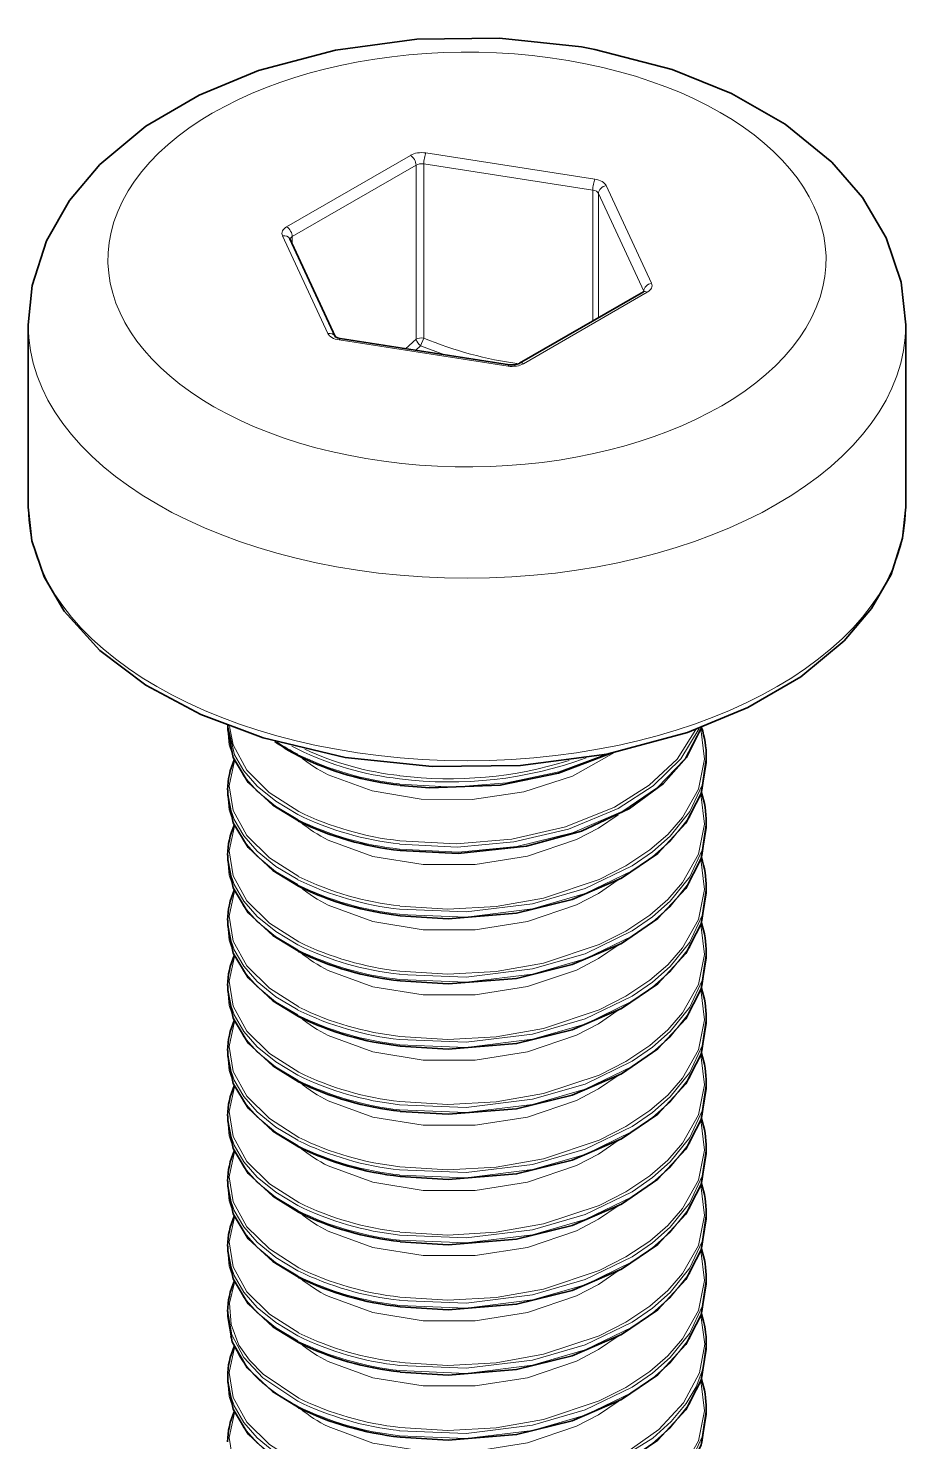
# Model space of a CAD drawing. Extents: x -131 to 1002, y -402 to 783.
# Drawn here: x 757.62 to 763.12, y 720.1 to 728.95 of the extents above; entities that cross this region are included whole.
import ezdxf

# ---------------------------------------------------------------- set-up
doc = ezdxf.new("R2010")
doc.units = 0

msp = doc.modelspace()

# ---------------------------------------------------------------- linework, layer by layer
at = {"color": 7, "lineweight": 13, "ltscale": 0.022392}
for p, q in [((760.0191, 728.1562), (759.2434, 727.7084)), ((760.0544, 728.095), (759.2787, 727.6472))]:
    msp.add_line(p, q, dxfattribs=at)
at = {"color": 7, "lineweight": 13, "ltscale": 0.026804}
for p, q in [((761.1752, 728.0073), (760.1157, 728.1712)), ((761.1623, 727.9386), (760.1027, 728.1025)), ((759.5721, 727.0001), (760.6317, 726.8362))]:
    msp.add_line(p, q, dxfattribs=at)
at = {"color": 7, "lineweight": 13, "ltscale": 0.027277}
msp.add_line((760.0544, 727.004), (760.0544, 728.095), dxfattribs=at)
at = {"color": 7, "lineweight": 13, "ltscale": 0.027278}
msp.add_line((760.1027, 727.0114), (760.1027, 728.1025), dxfattribs=at)
at = {"color": 7, "lineweight": 13, "ltscale": 0.0205}
msp.add_line((761.1623, 727.1186), (761.1623, 727.9386), dxfattribs=at)
at = {"color": 7, "lineweight": 13, "ltscale": 0.01686}
for p, q in [((761.4816, 727.3064), (761.1977, 727.9182)), ((761.5299, 727.3547), (761.246, 727.9664))]:
    msp.add_line(p, q, dxfattribs=at)
at = {"color": 7, "lineweight": 13, "ltscale": 0.019479}
msp.add_line((761.1977, 727.139), (761.1977, 727.9182), dxfattribs=at)
at = {"color": 7, "lineweight": 13, "ltscale": 0.016861}
msp.add_line((759.2175, 727.6526), (759.5015, 727.0409), dxfattribs=at)
at = {"color": 7, "lineweight": 35, "ltscale": 0.016861}
msp.add_line((759.2629, 727.6329), (759.5468, 727.0211), dxfattribs=at)
at = {"color": 7, "lineweight": 13, "ltscale": 0.001215}
msp.add_line((759.2787, 727.5986), (759.2787, 727.6472), dxfattribs=at)
at = {"color": 7, "lineweight": 35, "ltscale": 0.022392}
msp.add_line((760.7033, 726.8536), (761.479, 727.3014), dxfattribs=at)
at = {"color": 7, "lineweight": 13, "ltscale": 0.022393}
msp.add_line((760.7283, 726.8511), (761.504, 727.299), dxfattribs=at)
at = {"color": 7, "lineweight": 35, "ltscale": 0.000190442}
msp.add_line((761.479, 727.3014), (761.485, 727.306), dxfattribs=at)
at = {"color": 7, "lineweight": 35, "ltscale": 0.028578}
msp.add_line((757.6237, 725.9523), (757.6237, 727.0954), dxfattribs=at)
at = {"color": 7, "lineweight": 35, "ltscale": 0.028577}
msp.add_line((763.1237, 725.9524), (763.1237, 727.0955), dxfattribs=at)
at = {"color": 7, "lineweight": 35, "ltscale": 0.026806}
msp.add_line((759.5798, 727.0087), (760.6394, 726.8447), dxfattribs=at)
at = {"color": 7, "lineweight": 13, "ltscale": 0.002203}
msp.add_line((759.9886, 726.9454), (760.0544, 727.004), dxfattribs=at)
at = {"color": 7, "lineweight": 13, "ltscale": 0.001324}
msp.add_line((760.1027, 727.0114), (760.0833, 726.9622), dxfattribs=at)
at = {"color": 7, "lineweight": 13, "ltscale": 0.001009}
msp.add_line((760.053, 726.9355), (760.0833, 726.9622), dxfattribs=at)
at = {"color": 7, "lineweight": 13, "ltscale": 0.004038}
msp.add_line((760.2352, 726.9073), (760.0833, 726.9622), dxfattribs=at)
at = {"color": 7, "lineweight": 35, "ltscale": 0.000802612}
for p, q in [((758.8737, 724.5579), (758.8737, 724.59)), ((758.8737, 724.1496), (758.8737, 724.1817)), ((758.8737, 723.7413), (758.8737, 723.7734)), ((761.8737, 723.5372), (761.8737, 723.5693)), ((758.8737, 723.3331), (758.8737, 723.3652)), ((758.8737, 722.9249), (758.8737, 722.957)), ((758.8737, 722.5166), (758.8737, 722.5487)), ((761.8737, 722.3125), (761.8737, 722.3446)), ((761.8737, 721.9042), (761.8737, 721.9363)), ((758.8737, 721.2919), (758.8737, 721.324)), ((758.8737, 720.8836), (758.8737, 720.9157)), ((761.8737, 720.6795), (761.8737, 720.7116)), ((761.8737, 720.2712), (761.8737, 720.3033))]:
    msp.add_line(p, q, dxfattribs=at)
at = {"color": 7, "lineweight": 13, "ltscale": 0.001049}
msp.add_line((759.3137, 724.4365), (759.2767, 724.4563), dxfattribs=at)
at = {"color": 7, "lineweight": 35, "ltscale": 0.000804138}
for p, q in [((761.8737, 724.3537), (761.8737, 724.3859)), ((761.8737, 723.9454), (761.8737, 723.9776)), ((761.8737, 723.129), (761.8737, 723.1611)), ((761.8737, 722.7207), (761.8737, 722.7529)), ((758.8737, 722.1083), (758.8737, 722.1405)), ((758.8737, 721.7001), (758.8737, 721.7322)), ((761.8737, 721.496), (761.8737, 721.5281)), ((761.8737, 721.0877), (761.8737, 721.1199)), ((758.8737, 720.4753), (758.8737, 720.5075))]:
    msp.add_line(p, q, dxfattribs=at)
at = {"color": 7, "lineweight": 35}
for points in [[(757.6237, 727.0954), (757.6481, 727.3417), (757.7374, 727.6213), (757.8817, 727.8742), (758.0728, 728.0997), (758.3611, 728.3385), (758.6953, 728.5337), (759.0667, 728.6867), (759.5494, 728.8152), (760.0586, 728.8832), (760.5779, 728.8897), (761.0907, 728.8349)], [(763.1237, 727.0955), (763.095, 727.3622), (763.0015, 727.6401), (762.8524, 727.8927), (762.6597, 728.1144), (762.3684, 728.3508), (762.0318, 728.5435), (761.6588, 728.6942), (761.1744, 728.8198), (761.0907, 728.8349)], [(759.6109, 724.3857), (759.0964, 724.507), (758.7058, 724.6534), (758.3615, 724.8373), (758.0732, 725.0547), (757.8497, 725.3009), (757.7227, 725.5156), (757.6464, 725.7414), (757.6237, 725.9523)], [(759.6109, 724.3857), (760.1559, 724.3275), (760.7097, 724.3345), (761.2499, 724.4064), (761.7551, 724.5408), (762.1348, 724.6972), (762.4657, 724.8901), (762.7382, 725.1155), (762.9093, 725.3171), (763.0319, 725.5314), (763.1044, 725.7578), (763.1237, 725.9524)], [(758.8737, 724.5579), (758.9081, 724.3848), (759.0029, 724.2288), (759.157, 724.0858), (759.3171, 723.9874)], [(761.843, 724.5721), (761.749, 724.3855), (761.6052, 724.2226), (761.3919, 724.0657), (761.0911, 723.9241), (760.7472, 723.8293), (760.3192, 723.7836), (759.9546, 723.8016)], [(761.278, 724.4121), (760.9482, 724.2858), (760.5821, 724.2112), (760.14, 724.1941), (759.9546, 724.2098)], [(761.8737, 724.3537), (761.8415, 724.1596), (761.7463, 723.9734), (761.5708, 723.7841), (761.3422, 723.629), (761.0333, 723.4957), (760.6849, 723.4098), (760.2567, 723.3747), (759.9546, 723.3934)], [(758.8737, 724.1496), (758.9081, 723.9765), (759.0029, 723.8206), (759.157, 723.6775), (759.3171, 723.5792)], [(761.8737, 723.9454), (761.8415, 723.7513), (761.7463, 723.5652), (761.5708, 723.3759), (761.3422, 723.2208), (761.0333, 723.0874), (760.6849, 723.0015), (760.2567, 722.9664), (759.9546, 722.9851)], [(758.8737, 723.7413), (758.9081, 723.5682), (759.0029, 723.4123), (759.157, 723.2693), (759.3171, 723.1709)], [(761.8737, 723.5372), (761.8415, 723.3431), (761.7463, 723.157), (761.5708, 722.9676), (761.3422, 722.8126), (761.0333, 722.6791), (760.6849, 722.5933), (760.2567, 722.5582), (759.9546, 722.5768)], [(758.8737, 723.3331), (758.9081, 723.16), (759.0029, 723.004), (759.157, 722.861), (759.3171, 722.7626)], [(761.8737, 723.129), (761.8415, 722.9349), (761.7463, 722.7487), (761.5708, 722.5594), (761.3422, 722.4043), (761.0333, 722.2709), (760.6849, 722.1851), (760.2567, 722.15), (759.9546, 722.1686)], [(758.8737, 722.9249), (758.9081, 722.7517), (759.0029, 722.5958), (759.157, 722.4528), (759.3171, 722.3544)], [(761.8737, 722.7207), (761.8415, 722.5266), (761.7463, 722.3405), (761.5708, 722.1511), (761.3422, 721.9961), (761.0333, 721.8627), (760.6849, 721.7768), (760.2567, 721.7417), (759.9546, 721.7604)], [(758.8737, 722.5166), (758.9081, 722.3435), (759.0029, 722.1876), (759.157, 722.0445), (759.3171, 721.9462)], [(761.8737, 722.3125), (761.8415, 722.1183), (761.7463, 721.9323), (761.5708, 721.7429), (761.3422, 721.5878), (761.0333, 721.4544), (760.6849, 721.3685), (760.2567, 721.3335), (759.9546, 721.3521)], [(758.8737, 722.1083), (758.9081, 721.9352), (759.0029, 721.7793), (759.157, 721.6363), (759.3171, 721.5379)], [(761.8737, 721.9042), (761.8415, 721.7101), (761.7463, 721.524), (761.5708, 721.3346), (761.3422, 721.1796), (761.0333, 721.0461), (760.6849, 720.9603), (760.2567, 720.9252), (759.9546, 720.9438)], [(758.8737, 721.7001), (758.9081, 721.527), (759.0029, 721.371), (759.157, 721.228), (759.3171, 721.1296)], [(761.8737, 721.496), (761.8415, 721.3019), (761.7463, 721.1157), (761.5708, 720.9264), (761.3422, 720.7713), (761.0333, 720.6379), (760.6849, 720.552), (760.2567, 720.517), (759.9546, 720.5356)], [(758.8737, 721.2919), (758.9081, 721.1188), (759.0029, 720.9628), (759.157, 720.8198), (759.3171, 720.7214)], [(761.8737, 721.0877), (761.8415, 720.8936), (761.7463, 720.7075), (761.5708, 720.5181), (761.3422, 720.363), (761.0333, 720.2297), (760.6849, 720.1438), (760.2567, 720.1087), (759.9546, 720.1274)], [(758.8737, 720.8836), (758.9027, 720.7246), (758.9963, 720.5626), (759.155, 720.413), (759.3171, 720.3132)], [(761.8737, 720.6795), (761.8415, 720.4854), (761.7463, 720.2992), (761.5708, 720.1099), (761.3422, 719.9548), (761.0333, 719.8214), (760.6849, 719.7355), (760.2567, 719.7005), (759.9546, 719.7191)], [(758.8737, 720.4753), (758.9081, 720.3022), (759.0029, 720.1463), (759.157, 720.0033), (759.3171, 719.9049)], [(761.8737, 720.2712), (761.8415, 720.0771), (761.7463, 719.891), (761.5708, 719.7016), (761.3422, 719.5466), (761.0333, 719.4131), (760.6849, 719.3273), (760.2567, 719.2922), (759.9546, 719.3109)]]:
    msp.add_lwpolyline(points, dxfattribs=at)
at = {"color": 7, "lineweight": 13}
for points in [[(759.3124, 723.9968), (759.1742, 724.0797), (759.0577, 724.1748), (758.9737, 724.2708), (758.9139, 724.3737), (758.8839, 724.4649), (758.8737, 724.5579)], [(759.3137, 724.0283), (759.1753, 724.1111), (759.0585, 724.2062), (758.9756, 724.3003), (758.916, 724.4012), (758.8738, 724.5837)], [(759.3201, 724.0469), (759.1341, 724.165), (758.993, 724.3057), (758.9073, 724.4631), (758.8844, 724.5797)], [(761.8421, 724.5718), (761.7373, 724.3732), (761.5687, 724.1964), (761.3496, 724.0482), (761.0346, 723.9121), (760.6854, 723.8264), (760.321, 723.7921), (759.9514, 723.8104)], [(761.8284, 724.5668), (761.7144, 724.3755), (761.5412, 724.2063), (761.3215, 724.0652), (761.0104, 723.9364), (760.6682, 723.8557), (760.3122, 723.8241), (759.9514, 723.8425)], [(761.8401, 724.5638), (761.8632, 724.3748), (761.8237, 724.1871), (761.7252, 724.0096), (761.6326, 723.9033), (761.5206, 723.8059), (761.3699, 723.7059), (761.2012, 723.6208), (760.8528, 723.5046), (760.5561, 723.4521), (760.2531, 723.4352), (759.9533, 723.4541)], [(761.809, 724.5598), (761.6906, 724.3741), (761.5159, 724.2106), (761.2973, 724.0746), (760.9908, 723.9509), (760.655, 723.8738), (760.3064, 723.8439), (759.9533, 723.8623)], [(759.3201, 723.6387), (759.1351, 723.756), (758.9944, 723.8958), (758.9083, 724.0519), (758.8839, 724.208), (758.9172, 724.3635)], [(759.5044, 724.2761), (759.7787, 724.1751), (760.0859, 724.1237), (760.4058, 724.1212), (760.7296, 724.1688), (761.0341, 724.2672), (761.2977, 724.4161)], [(761.2524, 724.4069), (760.9503, 724.2943), (760.6233, 724.2251), (760.2858, 724.1998), (759.9514, 724.2186)], [(761.8737, 724.3859), (761.8474, 724.2121), (761.7703, 724.0456), (761.6476, 723.8925), (761.5366, 723.7944), (761.4089, 723.7065), (761.114, 723.5641), (760.7834, 723.4687), (760.3677, 723.4175), (759.9514, 723.4343)], [(761.8737, 724.3537), (761.8474, 724.1799), (761.7703, 724.0135), (761.6476, 723.8604), (761.5366, 723.7623), (761.4089, 723.6744), (761.114, 723.532), (760.7834, 723.4365), (760.3677, 723.3854), (759.9514, 723.4021)], [(759.3137, 723.6201), (759.1753, 723.7028), (759.0585, 723.7979), (758.9741, 723.8941), (758.9141, 723.9973), (758.8839, 724.0886), (758.8737, 724.1817)], [(759.3124, 723.5886), (759.1742, 723.6714), (759.0577, 723.7666), (758.9737, 723.8625), (758.9139, 723.9655), (758.8839, 724.0566), (758.8737, 724.1496)], [(761.8401, 724.1556), (761.8632, 723.9666), (761.8237, 723.7788), (761.7252, 723.6014), (761.6326, 723.495), (761.5206, 723.3977), (761.3699, 723.2977), (761.2012, 723.2126), (760.8528, 723.0964), (760.5561, 723.0439), (760.2531, 723.027), (759.9533, 723.0458)], [(759.5044, 723.8679), (759.7844, 723.7654), (760.0981, 723.7144), (760.4244, 723.7144), (760.7526, 723.766), (761.0594, 723.8702), (761.1979, 723.942), (761.322, 724.0264)], [(759.3201, 723.2304), (759.1351, 723.3478), (758.9944, 723.4875), (758.9083, 723.6437), (758.8839, 723.7998), (758.9172, 723.9553)], [(761.8737, 723.9776), (761.8474, 723.8038), (761.7703, 723.6374), (761.6476, 723.4843), (761.5366, 723.3862), (761.4089, 723.2983), (761.114, 723.1559), (760.7834, 723.0604), (760.3677, 723.0093), (759.9514, 723.026)], [(761.8737, 723.9454), (761.8474, 723.7717), (761.7703, 723.6052), (761.6476, 723.4521), (761.5366, 723.3541), (761.4089, 723.2662), (761.114, 723.1238), (760.7834, 723.0283), (760.3677, 722.9771), (759.9514, 722.9939)], [(759.3137, 723.2118), (759.1753, 723.2946), (759.0585, 723.3896), (758.9741, 723.4858), (758.9141, 723.5891), (758.8839, 723.6804), (758.8737, 723.7734)], [(759.3124, 723.1804), (759.1742, 723.2632), (759.0577, 723.3583), (758.9737, 723.4543), (758.9139, 723.5572), (758.8839, 723.6484), (758.8737, 723.7413)], [(761.8401, 723.7474), (761.8632, 723.5583), (761.8237, 723.3705), (761.7252, 723.1932), (761.6326, 723.0867), (761.5206, 722.9894), (761.3699, 722.8894), (761.2012, 722.8043), (760.8528, 722.6882), (760.5561, 722.6357), (760.2531, 722.6188), (759.9533, 722.6376)], [(759.3201, 722.8221), (759.1351, 722.9396), (758.9944, 723.0792), (758.9083, 723.2354), (758.8839, 723.3915), (758.9172, 723.547)], [(759.5044, 723.4597), (759.7844, 723.3572), (760.0981, 723.3062), (760.4244, 723.3061), (760.7526, 723.3577), (761.0594, 723.4619), (761.1979, 723.5337), (761.322, 723.6182)], [(761.8737, 723.5693), (761.8474, 723.3956), (761.7703, 723.2291), (761.6476, 723.076), (761.5366, 722.978), (761.4089, 722.8901), (761.114, 722.7476), (760.7834, 722.6522), (760.3677, 722.601), (759.9514, 722.6177)], [(761.8737, 723.5372), (761.8474, 723.3635), (761.7703, 723.197), (761.6476, 723.0438), (761.5366, 722.9458), (761.4089, 722.858), (761.114, 722.7155), (760.7834, 722.6201), (760.3677, 722.5689), (759.9514, 722.5856)], [(759.3137, 722.8035), (759.1753, 722.8864), (759.0585, 722.9814), (758.9741, 723.0776), (758.9141, 723.1808), (758.8839, 723.2721), (758.8737, 723.3652)], [(759.3124, 722.7721), (759.1742, 722.8549), (759.0577, 722.9501), (758.9737, 723.046), (758.9139, 723.1489), (758.8839, 723.2401), (758.8737, 723.3331)], [(761.8401, 723.3391), (761.8632, 723.15), (761.8237, 722.9623), (761.7252, 722.7849), (761.6326, 722.6785), (761.5206, 722.5812), (761.3699, 722.4811), (761.2012, 722.3961), (760.8528, 722.2799), (760.5561, 722.2274), (760.2531, 722.2105), (759.9533, 722.2293)], [(759.5044, 723.0514), (759.7844, 722.9489), (760.0981, 722.8979), (760.4244, 722.8978), (760.7526, 722.9495), (761.0594, 723.0537), (761.1979, 723.1254), (761.322, 723.2099)], [(759.3201, 722.4139), (759.1351, 722.5313), (758.9944, 722.671), (758.9083, 722.8272), (758.8839, 722.9833), (758.9172, 723.1387)], [(761.8737, 723.1611), (761.8474, 722.9874), (761.7703, 722.8209), (761.6476, 722.6677), (761.5366, 722.5697), (761.4089, 722.4818), (761.114, 722.3394), (760.7834, 722.2439), (760.3677, 722.1927), (759.9514, 722.2095)], [(761.8737, 723.129), (761.8474, 722.9552), (761.7703, 722.7888), (761.6476, 722.6356), (761.5366, 722.5376), (761.4089, 722.4497), (761.114, 722.3073), (760.7834, 722.2118), (760.3677, 722.1606), (759.9514, 722.1774)], [(759.3137, 722.3953), (759.1753, 722.4781), (759.0585, 722.5732), (758.9741, 722.6693), (758.9141, 722.7725), (758.8839, 722.8639), (758.8737, 722.957)], [(761.8401, 722.9308), (761.8632, 722.7418), (761.8237, 722.5541), (761.7252, 722.3766), (761.6326, 722.2703), (761.5206, 722.1729), (761.3699, 722.0729), (761.2012, 721.9879), (760.8528, 721.8716), (760.5561, 721.8192), (760.2531, 721.8022), (759.9533, 721.8211)], [(759.3124, 722.3638), (759.1742, 722.4467), (759.0577, 722.5418), (758.9737, 722.6378), (758.9139, 722.7407), (758.8839, 722.8319), (758.8737, 722.9249)], [(759.5044, 722.6431), (759.7844, 722.5406), (760.0981, 722.4897), (760.4244, 722.4896), (760.7526, 722.5412), (761.0594, 722.6454), (761.1979, 722.7172), (761.322, 722.8016)], [(761.8737, 722.7529), (761.8474, 722.5791), (761.7703, 722.4126), (761.6476, 722.2595), (761.5366, 722.1614), (761.4089, 722.0736), (761.114, 721.9312), (760.7834, 721.8357), (760.3677, 721.7845), (759.9514, 721.8013)], [(759.3201, 722.0056), (759.1351, 722.123), (758.9944, 722.2627), (758.9083, 722.4189), (758.8839, 722.5751), (758.9172, 722.7305)], [(761.8737, 722.7207), (761.8474, 722.547), (761.7703, 722.3805), (761.6476, 722.2274), (761.5366, 722.1293), (761.4089, 722.0414), (761.114, 721.899), (760.7834, 721.8035), (760.3677, 721.7524), (759.9514, 721.7691)], [(759.3137, 721.9871), (759.1753, 722.0698), (759.0585, 722.1649), (758.9741, 722.2611), (758.9141, 722.3643), (758.8839, 722.4556), (758.8737, 722.5487)], [(759.3124, 721.9556), (759.1742, 722.0385), (759.0577, 722.1335), (758.9737, 722.2296), (758.9139, 722.3325), (758.8839, 722.4236), (758.8737, 722.5166)], [(761.8401, 722.5226), (761.8632, 722.3336), (761.8237, 722.1458), (761.7252, 721.9684), (761.6326, 721.862), (761.5206, 721.7647), (761.3699, 721.6647), (761.2012, 721.5796), (760.8528, 721.4634), (760.5561, 721.4109), (760.2531, 721.394), (759.9533, 721.4128)], [(759.3201, 721.5974), (759.1351, 721.7148), (758.9944, 721.8545), (758.9083, 722.0107), (758.8839, 722.1668), (758.9172, 722.3223)], [(759.5044, 722.2349), (759.7844, 722.1324), (760.0981, 722.0814), (760.4244, 722.0814), (760.7526, 722.133), (761.0594, 722.2372), (761.1979, 722.309), (761.322, 722.3934)], [(761.8737, 722.3446), (761.8474, 722.1708), (761.7703, 722.0044), (761.6476, 721.8513), (761.5366, 721.7532), (761.4089, 721.6653), (761.114, 721.5229), (760.7834, 721.4274), (760.3677, 721.3763), (759.9514, 721.393)], [(761.8737, 722.3125), (761.8474, 722.1387), (761.7703, 721.9722), (761.6476, 721.8191), (761.5366, 721.7211), (761.4089, 721.6332), (761.114, 721.4908), (760.7834, 721.3953), (760.3677, 721.3441), (759.9514, 721.3608)], [(759.3137, 721.5788), (759.1753, 721.6616), (759.0585, 721.7567), (758.9741, 721.8528), (758.9141, 721.9561), (758.8839, 722.0474), (758.8737, 722.1405)], [(759.3124, 721.5474), (759.1742, 721.6302), (759.0577, 721.7253), (758.9737, 721.8213), (758.9139, 721.9242), (758.8839, 722.0154), (758.8737, 722.1083)], [(761.8401, 722.1144), (761.8632, 721.9253), (761.8237, 721.7375), (761.7252, 721.5602), (761.6326, 721.4537), (761.5206, 721.3564), (761.3699, 721.2564), (761.2012, 721.1714), (760.8528, 721.0552), (760.5561, 721.0027), (760.2531, 720.9858), (759.9533, 721.0046)], [(759.5044, 721.8267), (759.7844, 721.7242), (760.0981, 721.6732), (760.4244, 721.6731), (760.7526, 721.7247), (761.0594, 721.829), (761.1979, 721.9007), (761.322, 721.9852)], [(759.3201, 721.1891), (759.1351, 721.3066), (758.9944, 721.4462), (758.9083, 721.6024), (758.8839, 721.7585), (758.9172, 721.914)], [(761.8737, 721.9363), (761.8474, 721.7626), (761.7703, 721.5961), (761.6476, 721.443), (761.5366, 721.345), (761.4089, 721.2571), (761.114, 721.1146), (760.7834, 721.0192), (760.3677, 720.968), (759.9514, 720.9847)], [(761.8737, 721.9042), (761.8474, 721.7305), (761.7703, 721.564), (761.6476, 721.4109), (761.5366, 721.3128), (761.4089, 721.225), (761.114, 721.0825), (760.7834, 720.9871), (760.3677, 720.9359), (759.9514, 720.9526)], [(759.3137, 721.1705), (759.1753, 721.2533), (759.0585, 721.3484), (758.9741, 721.4446), (758.9141, 721.5478), (758.8839, 721.6392), (758.8737, 721.7322)], [(759.3124, 721.1391), (759.1742, 721.2219), (759.0577, 721.3171), (758.9737, 721.413), (758.9139, 721.5159), (758.8839, 721.6072), (758.8737, 721.7001)], [(761.8401, 721.7061), (761.8632, 721.517), (761.8237, 721.3293), (761.7252, 721.1519), (761.6326, 721.0455), (761.5206, 720.9482), (761.3699, 720.8481), (761.2012, 720.7631), (760.8528, 720.6469), (760.5561, 720.5944), (760.2531, 720.5775), (759.9533, 720.5963)], [(759.5044, 721.4184), (759.7844, 721.3159), (760.0981, 721.265), (760.4244, 721.2648), (760.7526, 721.3165), (761.0594, 721.4207), (761.1979, 721.4924), (761.322, 721.5769)], [(761.8737, 721.5281), (761.8474, 721.3544), (761.7703, 721.1879), (761.6476, 721.0347), (761.5366, 720.9367), (761.4089, 720.8488), (761.114, 720.7064), (760.7834, 720.611), (760.3677, 720.5598), (759.9514, 720.5765)], [(759.3201, 720.7809), (759.1351, 720.8983), (758.9944, 721.038), (758.9083, 721.1942), (758.8839, 721.3503), (758.9172, 721.5057)], [(761.8737, 721.496), (761.8474, 721.3222), (761.7703, 721.1558), (761.6476, 721.0026), (761.5366, 720.9046), (761.4089, 720.8167), (761.114, 720.6743), (760.7834, 720.5788), (760.3677, 720.5276), (759.9514, 720.5444)], [(759.3137, 720.7623), (759.1753, 720.8451), (759.0585, 720.9402), (758.9741, 721.0364), (758.9141, 721.1395), (758.8839, 721.2309), (758.8737, 721.324)], [(759.3124, 720.7308), (759.1742, 720.8137), (759.0577, 720.9088), (758.9737, 721.0048), (758.9139, 721.1077), (758.8839, 721.1989), (758.8737, 721.2919)], [(761.8401, 721.2979), (761.8632, 721.1088), (761.8237, 720.9211), (761.7252, 720.7437), (761.6326, 720.6373), (761.5206, 720.5399), (761.3699, 720.4399), (761.2012, 720.3549), (760.8528, 720.2386), (760.5561, 720.1862), (760.2531, 720.1693), (759.9533, 720.1881)], [(759.5044, 721.0101), (759.7844, 720.9077), (760.0981, 720.8567), (760.4244, 720.8566), (760.7526, 720.9082), (761.0594, 721.0125), (761.1979, 721.0842), (761.322, 721.1686)], [(758.9172, 721.0975), (758.8853, 720.9664), (758.8946, 720.8339), (758.9446, 720.705), (759.0098, 720.6105), (759.0959, 720.5226), (759.3201, 720.3727)], [(761.8737, 721.1199), (761.8474, 720.9461), (761.7703, 720.7796), (761.6476, 720.6265), (761.5366, 720.5284), (761.4089, 720.4406), (761.114, 720.2982), (760.7834, 720.2027), (760.3677, 720.1515), (759.9514, 720.1683)], [(761.8737, 721.0877), (761.8474, 720.914), (761.7703, 720.7475), (761.6476, 720.5944), (761.5366, 720.4963), (761.4089, 720.4084), (761.114, 720.266), (760.7834, 720.1705), (760.3677, 720.1194), (759.9514, 720.1361)], [(758.8737, 720.9157), (758.8994, 720.7681), (758.9747, 720.6274), (759.0942, 720.4995), (759.3137, 720.3541)], [(759.9533, 719.7798), (760.325, 719.7618), (760.699, 719.7985), (761.0558, 719.8898), (761.3746, 720.0344), (761.5759, 720.1765), (761.7313, 720.3436), (761.83, 720.5298), (761.8635, 720.7094), (761.8401, 720.8896)], [(759.5044, 720.6019), (759.7844, 720.4995), (760.0981, 720.4484), (760.4244, 720.4484), (760.7526, 720.5), (761.0594, 720.6042), (761.1979, 720.676), (761.322, 720.7604)], [(759.3201, 719.9644), (759.1352, 720.0817), (758.9946, 720.2212), (758.9085, 720.3773), (758.8839, 720.5332), (758.9169, 720.6885)], [(759.9514, 719.76), (760.2931, 719.7413), (760.6378, 719.7686), (760.9708, 719.8417), (761.2769, 719.9601), (761.5394, 720.1224), (761.6544, 720.2252), (761.748, 720.3378), (761.8101, 720.4432), (761.8518, 720.5531), (761.8737, 720.7116)], [(761.8737, 720.6795), (761.8474, 720.5057), (761.7703, 720.3392), (761.6476, 720.1861), (761.5366, 720.0881), (761.4089, 720.0002), (761.114, 719.8578), (760.7834, 719.7623), (760.3677, 719.7111), (759.9514, 719.7279)], [(759.3137, 719.9458), (759.1753, 720.0286), (759.0585, 720.1237), (758.9741, 720.2198), (758.9141, 720.3231), (758.8839, 720.4144), (758.8737, 720.5075)], [(759.3124, 719.9144), (759.1742, 719.9972), (759.0577, 720.0923), (758.9737, 720.1883), (758.9139, 720.2912), (758.8839, 720.3824), (758.8737, 720.4753)], [(761.8401, 720.4814), (761.8632, 720.2923), (761.8237, 720.1046), (761.7252, 719.9272), (761.6326, 719.8207), (761.5206, 719.7234), (761.3699, 719.6234), (761.2012, 719.5383), (760.8528, 719.4222), (760.5561, 719.3697), (760.2531, 719.3528), (759.9533, 719.3716)], [(759.3201, 719.5562), (759.1351, 719.6736), (758.9944, 719.8132), (758.9083, 719.9694), (758.8839, 720.1255), (758.9172, 720.281)], [(759.5044, 720.1937), (759.7844, 720.0912), (760.0981, 720.0402), (760.4244, 720.0401), (760.7526, 720.0917), (761.0594, 720.1959), (761.1979, 720.2677), (761.322, 720.3522)], [(761.8737, 720.3033), (761.8474, 720.1296), (761.7703, 719.9631), (761.6476, 719.81), (761.5366, 719.712), (761.4089, 719.6241), (761.114, 719.4816), (760.7834, 719.3862), (760.3677, 719.335), (759.9514, 719.3517)], [(761.8737, 720.2712), (761.8474, 720.0975), (761.7703, 719.931), (761.6476, 719.7778), (761.5366, 719.6798), (761.4089, 719.592), (761.114, 719.4495), (760.7834, 719.3541), (760.3677, 719.3029), (759.9514, 719.3196)]]:
    msp.add_lwpolyline(points, dxfattribs=at)
at = {"color": 7, "lineweight": 35}
for centre, radius, start, end in [((759.5854, 727.0729), 0.0644, 232.3851, 264.99437), ((760.6581, 726.9493), 0.1061, 259.87854, 295.29891), ((761.2661, 724.3845), 0.6077, 0.12197, 18.01725), ((759.869, 725.4742), 1.2116, 234.69429, 242.90322), ((759.338, 724.1793), 0.4644, 155.80319, 179.69496), ((760.1601, 726.1185), 1.9189, 243.92651, 263.85408), ((761.2658, 723.9763), 0.6079, 0.12424, 18.15022), ((759.338, 723.771), 0.4644, 155.80319, 179.69496), ((760.1601, 725.7102), 1.9189, 243.92651, 263.85408), ((761.2658, 723.5681), 0.6079, 0.12424, 18.15022), ((759.338, 723.3627), 0.4644, 155.80319, 179.69496), ((760.1601, 725.302), 1.9189, 243.92651, 263.85408), ((761.2658, 723.1598), 0.6079, 0.12424, 18.15022), ((759.338, 722.9545), 0.4644, 155.80319, 179.69496), ((760.1601, 724.8937), 1.9189, 243.92651, 263.85407), ((761.2658, 722.7515), 0.6079, 0.12424, 18.15022), ((760.1601, 724.4855), 1.9189, 243.92651, 263.85407), ((759.338, 722.5463), 0.4644, 155.80319, 179.69496), ((761.2658, 722.3433), 0.6079, 0.12424, 18.15022), ((759.338, 722.138), 0.4644, 155.80319, 179.69496), ((760.1601, 724.0773), 1.9189, 243.92651, 263.85407), ((761.2658, 721.9351), 0.6079, 0.12424, 18.15022), ((759.338, 721.7297), 0.4644, 155.80319, 179.69496), ((760.1601, 723.669), 1.9189, 243.92651, 263.85408), ((761.2658, 721.5268), 0.6079, 0.12424, 18.15022), ((759.338, 721.3215), 0.4644, 155.80319, 179.69496), ((760.1601, 723.2607), 1.9189, 243.92651, 263.85407), ((761.2658, 721.1185), 0.6079, 0.12424, 18.15022), ((759.3383, 720.9132), 0.4647, 155.79551, 179.68864), ((760.1601, 722.8525), 1.9189, 243.92651, 263.85408), ((761.265, 720.7101), 0.6088, 0.13681, 18.13566), ((760.1601, 722.4442), 1.9189, 243.92651, 263.85408), ((759.3381, 720.505), 0.4644, 155.78548, 179.69426), ((761.2658, 720.3021), 0.6079, 0.12424, 18.15022), ((759.338, 720.0968), 0.4644, 155.80319, 179.69496), ((760.1601, 722.036), 1.9189, 243.92651, 263.85408)]:
    msp.add_arc(centre, radius, start, end, dxfattribs=at)
at = {"color": 7, "lineweight": 13}
for centre, radius, start, end in [((760.1511, 727.0406), 0.1036, 200.80284, 229.22291), ((761.0065, 729.1691), 2.3388, 247.27351, 262.43118), ((759.8785, 725.5071), 1.2389, 235.89677, 242.80942), ((760.1595, 726.1658), 1.9256, 243.93662, 263.79879), ((760.1688, 726.2104), 1.9512, 245.42059, 263.66065), ((760.1586, 726.1334), 1.9252, 243.91158, 263.82262), ((759.9112, 725.1029), 0.9213, 230.65605, 243.80326), ((760.2651, 726.7327), 2.5013, 262.7957, 289.99373), ((760.2635, 726.7658), 2.5143, 262.91249, 287.3881), ((760.1586, 725.7252), 1.9252, 243.91158, 263.82262), ((760.159, 725.7588), 1.9267, 243.96575, 263.8167), ((760.1595, 725.7645), 1.9125, 243.95574, 263.81385), ((759.9112, 724.6946), 0.9213, 230.65605, 243.80326), ((760.1595, 725.3563), 1.9125, 243.95574, 263.81385), ((760.1586, 725.3169), 1.9252, 243.91158, 263.82262), ((760.159, 725.3505), 1.9267, 243.96575, 263.81671), ((759.9112, 724.2864), 0.9213, 230.65605, 243.80326), ((760.159, 724.9423), 1.9267, 243.96575, 263.81671), ((760.1595, 724.948), 1.9125, 243.95574, 263.81385), ((760.1586, 724.9087), 1.9252, 243.91158, 263.82262), ((759.9112, 723.8782), 0.9213, 230.65605, 243.80326), ((760.1586, 724.5004), 1.9252, 243.91158, 263.82262), ((760.1595, 724.5328), 1.9256, 243.93662, 263.79879), ((760.1595, 724.5397), 1.9125, 243.95574, 263.81385), ((759.9112, 723.4699), 0.9213, 230.65605, 243.80326), ((760.1595, 724.1315), 1.9125, 243.95574, 263.81385), ((760.1586, 724.0922), 1.9252, 243.91158, 263.82262), ((760.1591, 724.1255), 1.9265, 243.96044, 263.81351), ((759.9112, 723.0616), 0.9213, 230.65605, 243.80326), ((760.1586, 723.6839), 1.9252, 243.91158, 263.82262), ((760.1595, 723.7162), 1.9256, 243.93662, 263.79879), ((760.1595, 723.7233), 1.9125, 243.95574, 263.81385), ((759.9112, 722.6534), 0.9213, 230.65605, 243.80326), ((760.1586, 723.2757), 1.9252, 243.91158, 263.82262), ((760.159, 723.3093), 1.9267, 243.96575, 263.81671), ((760.1595, 723.315), 1.9125, 243.95574, 263.81385), ((759.9112, 722.2452), 0.9213, 230.65605, 243.80326), ((760.159, 722.9011), 1.9267, 243.96575, 263.81671), ((760.1595, 722.9067), 1.9125, 243.95574, 263.81385), ((760.1586, 722.8674), 1.9252, 243.91158, 263.82262), ((759.9112, 721.8369), 0.9213, 230.65605, 243.80326), ((760.1586, 722.4592), 1.9252, 243.91158, 263.82262), ((760.159, 722.4928), 1.9267, 243.96575, 263.81671), ((760.1595, 722.4985), 1.9125, 243.95574, 263.81385), ((759.9112, 721.4287), 0.9213, 230.65605, 243.80326), ((760.1595, 722.0903), 1.9125, 243.95574, 263.81385), ((760.1586, 722.0509), 1.9252, 243.91158, 263.82262), ((760.1591, 722.0843), 1.9265, 243.96044, 263.81351), ((759.9112, 721.0204), 0.9213, 230.65605, 243.80326)]:
    msp.add_arc(centre, radius, start, end, dxfattribs=at)
for centre, major_axis, ratio, start_param, end_param in [((760.3737, 727.5037), (2.25, 0), 0.57735, 1.285398, 7.568583), ((760.0898, 728.1155), (0.1, 0), 0.57735, 1.308997, 2.356194), ((760.0191, 728.1155), (-0.025, 0.0433), 0.57735, 3.926991, 5.497787), ((760.1157, 728.1304), (0.0076, 0.0494), 0.211325, 0.631914, 2.202711), ((760.0898, 728.0746), (0.05, 0), 0.57735, 1.308997, 2.356194), ((761.1752, 727.9664), (0.0076, 0.0494), 0.211325, 0.631914, 2.202711), ((761.1494, 727.9515), (0.1, 0), 0.57735, 0.261799, 1.308997), ((761.1494, 727.9107), (0.05, 0), 0.57735, 0.261799, 1.308997), ((761.246, 727.9257), (0.0453, 0.0211), 0.788675, 1.219917, 2.790713), ((759.3141, 727.6676), (0.1, 0), 0.57735, 2.356194, 3.403392), ((759.2434, 727.6676), (-0.025, 0.0433), 0.57735, 3.926991, 5.497787), ((759.2175, 727.6118), (-0.0453, -0.0211), 0.788675, 3.141471, 4.36151), ((759.3141, 727.6268), (0.05, 0), 0.57735, 2.356194, 3.043192), ((761.5299, 727.3139), (0.0453, 0.0211), 0.788675, 1.219917, 2.790713), ((761.4333, 727.3398), (0.1, 0), 0.57735, 5.497787, 6.544985), ((761.504, 727.2581), (0.025, -0.0433), 0.57735, 2.356194, 3.141593), ((760.3737, 727.0955), (2.75, 0), 0.57735, 3.141622, 6.283214), ((759.5015, 727.0001), (-0.0453, -0.0211), 0.788675, 3.141471, 4.36151), ((759.598, 727.0558), (0.1, 0), 0.57735, 3.403392, 4.45059), ((759.5721, 726.9592), (-0.0076, -0.0494), 0.211325, 3.141593, 3.773507), ((760.0898, 726.9835), (0.05, 0), 0.57735, 1.308997, 2.356194), ((760.6576, 726.892), (0.1, 0), 0.57735, 4.45059, 5.497787), ((760.6317, 726.7953), (-0.0076, -0.0494), 0.211325, 3.141593, 3.773507), ((760.7283, 726.8103), (0.025, -0.0433), 0.57735, 2.356194, 3.141593), ((760.3737, 725.9523), (2.75, 0), 0.57735, 3.141622, 6.283214), ((760.2532, 720.8884), (1.3795, 0.0066), 0.557706, 3.30242, 3.95926)]:
    msp.add_ellipse(centre, major_axis=major_axis, ratio=ratio, start_param=start_param, end_param=end_param, dxfattribs=at)

doc.saveas('drawing.dxf')
